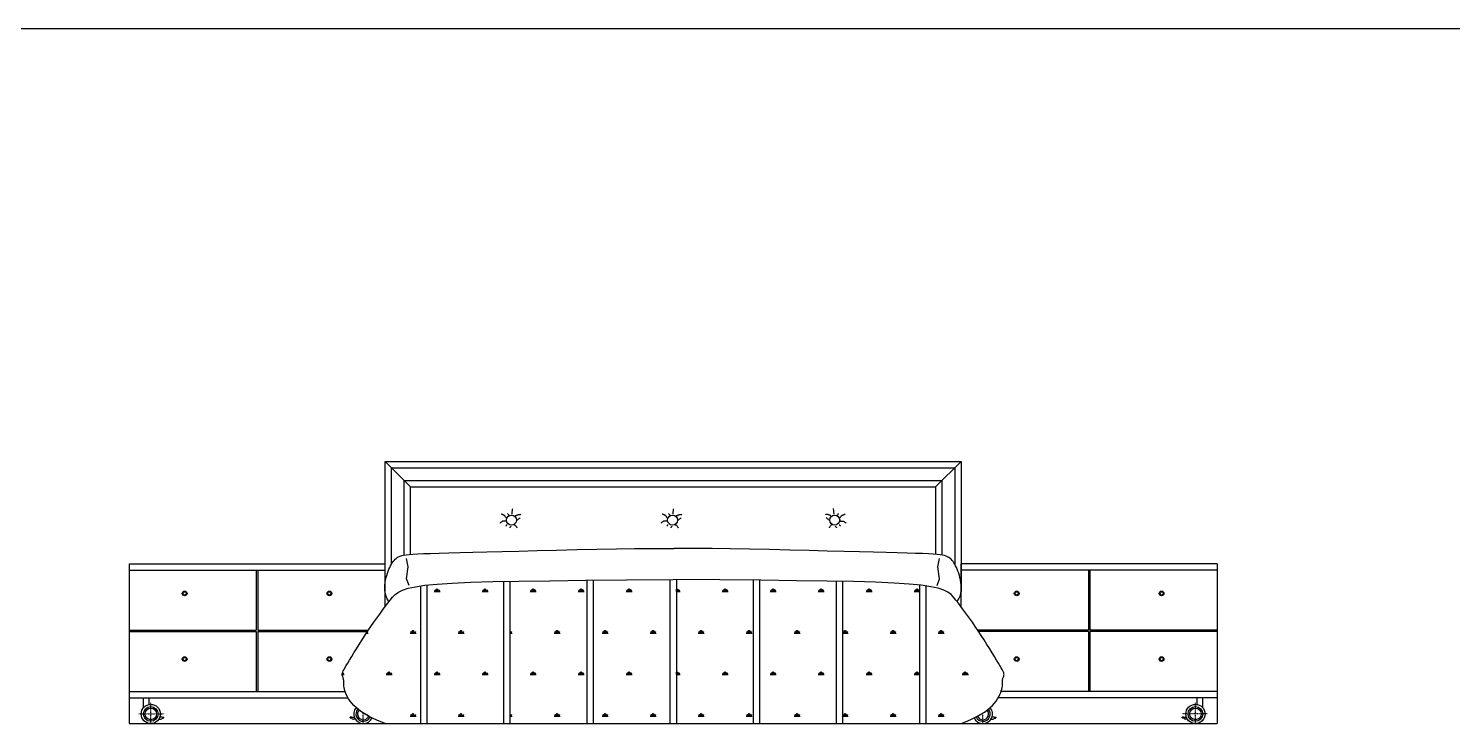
# Model space of a CAD drawing. Header units: millimetres. Extents: x 6388 to 59789, y -18725 to 8137.
# Drawn here: x 41991 to 46441, y 1436 to 3610 of the extents above; entities that cross this region are included whole.
import ezdxf

# ---------------------------------------------------------------- set-up
doc = ezdxf.new("R2010")
doc.units = ezdxf.units.MM
doc.linetypes.add('DASHED', pattern=[0.75, 0.5, -0.25])
doc.layers.add('www.cad-blocks.net', color=7, linetype='Continuous')

# ---------------------------------------------------------------- blocks, each defined once
blk = doc.blocks.new('A$C31650BAF')
for p, q in [((800, 412.4), (800, 820)), ((800, 820), (2600, 820)), ((880, 740), (800, 820)), ((2520, 740), (2600, 820)), ((2600, 820), (2600, 412.4)), ((820, 498.3), (820, 800)), ((820, 800), (2580, 800)), ((860, 526.8), (860, 760)), ((860, 760), (2540, 760)), ((2540, 760), (2540, 526.8)), ((2580, 800), (2580, 498.3)), ((880, 529.1), (880, 740)), ((880, 740), (2520, 740)), ((2520, 740), (2520, 529.1)), ((1197.9, 666), (1198.4, 670.7)), ((1198.4, 670.7), (1198.8, 672.5)), ((1701.1, 666), (1701.6, 670.7)), ((1701.6, 670.7), (1702, 672.5)), ((2201.6, 670.7), (2201.2, 672.5)), ((2202.1, 666), (2201.6, 670.7)), ((1159.8, 627.9), (1159.3, 627)), ((1160.7, 628.4), (1159.8, 627.9)), ((1161.2, 628.8), (1160.7, 628.4)), ((1162.1, 629.3), (1161.2, 628.8)), ((1163.1, 629.8), (1162.1, 629.3)), ((1164, 654.7), (1162.6, 654.7)), ((1164.5, 630.7), (1163.1, 629.8)), ((1165.4, 654.2), (1164, 654.7)), ((1167.3, 632.6), (1164.5, 630.7)), ((1166.8, 653.7), (1165.4, 654.2)), ((1167.8, 653.3), (1166.8, 653.7)), ((1168.7, 633.1), (1167.3, 632.6)), ((1169.2, 652.8), (1167.8, 653.3)), ((1170.1, 633.5), (1168.7, 633.1)), ((1170.1, 652.3), (1169.2, 652.8)), ((1171.1, 651.9), (1170.1, 652.3)), ((1177.7, 633.5), (1170.1, 633.5)), ((1172, 651.4), (1171.1, 651.9)), ((1173, 650.9), (1172, 651.4)), ((1173.4, 650), (1173, 650.9)), ((1174.4, 649.5), (1173.4, 650)), ((1174.8, 648.6), (1174.4, 649.5)), ((1175.8, 647.2), (1174.8, 648.6)), ((1176.7, 645.7), (1175.8, 647.2)), ((1177.7, 644.8), (1176.7, 645.7)), ((1178.6, 643.9), (1177.7, 644.8)), ((1183.8, 655.6), (1183.3, 656.6)), ((1184.7, 654.2), (1183.8, 655.6)), ((1185.7, 652.8), (1184.7, 654.2)), ((1187.1, 651.4), (1185.7, 652.8)), ((1188, 650.9), (1187.1, 651.4)), ((1188.5, 650.9), (1188, 650.9)), ((1196.5, 655.1), (1197, 656.6)), ((1197, 656.6), (1197.4, 661.3)), ((1197.4, 661.3), (1197.9, 666)), ((1206.8, 650.9), (1209.2, 650.9)), ((1209.2, 650.9), (1210.6, 651.4)), ((1210.6, 651.4), (1212.5, 652.3)), ((1212.5, 652.3), (1214.4, 653.3)), ((1212.8, 635.7), (1213.3, 636.7)), ((1213.3, 636.7), (1214.2, 637.6)), ((1214.2, 637.6), (1215.6, 639)), ((1214.4, 653.3), (1215.8, 653.7)), ((1215.6, 639), (1217.5, 640)), ((1215.8, 653.7), (1216.7, 654.2)), ((1216.7, 654.2), (1222.8, 654.2)), ((1217.5, 640), (1218.9, 640.9)), ((1218.9, 640.9), (1219.9, 641.9)), ((1219.9, 641.9), (1220.8, 642.3)), ((1220.8, 642.3), (1221.8, 642.8)), ((1222.8, 654.2), (1223.8, 655.1)), ((1663, 627.9), (1662.5, 627)), ((1663.9, 628.4), (1663, 627.9)), ((1664.4, 628.8), (1663.9, 628.4)), ((1665.3, 629.3), (1664.4, 628.8)), ((1666.3, 629.8), (1665.3, 629.3)), ((1667.2, 654.7), (1665.8, 654.7)), ((1667.7, 630.7), (1666.3, 629.8)), ((1668.6, 654.2), (1667.2, 654.7)), ((1670.5, 632.6), (1667.7, 630.7)), ((1670, 653.7), (1668.6, 654.2)), ((1671, 653.3), (1670, 653.7)), ((1671.9, 633.1), (1670.5, 632.6)), ((1672.4, 652.8), (1671, 653.3)), ((1673.3, 633.5), (1671.9, 633.1)), ((1673.3, 652.3), (1672.4, 652.8)), ((1674.3, 651.9), (1673.3, 652.3)), ((1680.9, 633.5), (1673.3, 633.5)), ((1675.2, 651.4), (1674.3, 651.9)), ((1676.2, 650.9), (1675.2, 651.4)), ((1676.6, 650), (1676.2, 650.9)), ((1677.6, 649.5), (1676.6, 650)), ((1678, 648.6), (1677.6, 649.5)), ((1679, 647.2), (1678, 648.6)), ((1679.9, 645.7), (1679, 647.2)), ((1680.9, 644.8), (1679.9, 645.7)), ((1681.8, 643.9), (1680.9, 644.8)), ((1687, 655.6), (1686.5, 656.6)), ((1687.9, 654.2), (1687, 655.6)), ((1688.9, 652.8), (1687.9, 654.2)), ((1690.3, 651.4), (1688.9, 652.8)), ((1691.2, 650.9), (1690.3, 651.4)), ((1691.7, 650.9), (1691.2, 650.9)), ((1699.7, 655.1), (1700.2, 656.6)), ((1700.2, 656.6), (1700.6, 661.3)), ((1700.6, 661.3), (1701.1, 666)), ((1710, 650.9), (1712.4, 650.9)), ((1712.4, 650.9), (1713.8, 651.4)), ((1713.8, 651.4), (1715.7, 652.3)), ((1715.7, 652.3), (1717.6, 653.3)), ((1716, 635.7), (1716.5, 636.7)), ((1716.5, 636.7), (1717.4, 637.6)), ((1717.4, 637.6), (1718.9, 639)), ((1717.6, 653.3), (1719, 653.7)), ((1718.9, 639), (1720.7, 640)), ((1719, 653.7), (1719.9, 654.2)), ((1719.9, 654.2), (1726, 654.2)), ((1720.7, 640), (1722.1, 640.9)), ((1722.1, 640.9), (1723.1, 641.9)), ((1723.1, 641.9), (1724, 642.3)), ((1724, 642.3), (1725, 642.8)), ((1726, 654.2), (1727, 655.1)), ((2177.2, 654.2), (2176.2, 655.1)), ((2183.3, 654.2), (2177.2, 654.2)), ((2179.2, 642.3), (2178.2, 642.8)), ((2180.1, 641.9), (2179.2, 642.3)), ((2181.1, 640.9), (2180.1, 641.9)), ((2182.5, 640), (2181.1, 640.9)), ((2184.4, 639), (2182.5, 640)), ((2184.2, 653.7), (2183.3, 654.2)), ((2185.6, 653.3), (2184.2, 653.7)), ((2185.8, 637.6), (2184.4, 639)), ((2187.5, 652.3), (2185.6, 653.3)), ((2186.7, 636.7), (2185.8, 637.6)), ((2187.2, 635.7), (2186.7, 636.7)), ((2189.4, 651.4), (2187.5, 652.3)), ((2190.8, 650.9), (2189.4, 651.4)), ((2193.2, 650.9), (2190.8, 650.9)), ((2202.6, 661.3), (2202.1, 666)), ((2203, 656.6), (2202.6, 661.3)), ((2203.5, 655.1), (2203, 656.6)), ((2211.5, 650.9), (2212, 650.9)), ((2212, 650.9), (2212.9, 651.4)), ((2212.9, 651.4), (2214.3, 652.8)), ((2214.3, 652.8), (2215.3, 654.2)), ((2215.3, 654.2), (2216.2, 655.6)), ((2216.2, 655.6), (2216.7, 656.6)), ((2221.4, 643.9), (2222.3, 644.8)), ((2222.3, 644.8), (2223.3, 645.7)), ((2222.3, 633.5), (2229.9, 633.5)), ((2223.3, 645.7), (2224.2, 647.2)), ((2224.2, 647.2), (2225.2, 648.6)), ((2225.2, 648.6), (2225.6, 649.5)), ((2225.6, 649.5), (2226.6, 650)), ((2226.6, 650), (2227, 650.9)), ((2227, 650.9), (2228, 651.4)), ((2228, 651.4), (2228.9, 651.9)), ((2228.9, 651.9), (2229.9, 652.3)), ((2229.9, 652.3), (2230.8, 652.8)), ((2229.9, 633.5), (2231.3, 633.1)), ((2230.8, 652.8), (2232.2, 653.3)), ((2231.3, 633.1), (2232.7, 632.6)), ((2232.2, 653.3), (2233.2, 653.7)), ((2232.7, 632.6), (2235.5, 630.7)), ((2233.2, 653.7), (2234.6, 654.2)), ((2234.6, 654.2), (2236, 654.7)), ((2235.5, 630.7), (2236.9, 629.8)), ((2236, 654.7), (2237.4, 654.7)), ((2236.9, 629.8), (2237.9, 629.3)), ((2237.9, 629.3), (2238.8, 628.8)), ((2238.8, 628.8), (2239.3, 628.4)), ((2239.3, 628.4), (2240.2, 627.9)), ((2240.2, 627.9), (2240.7, 627)), ((1178.1, 618.5), (1177.7, 617.6)), ((1178.6, 619.4), (1178.1, 618.5)), ((1179.5, 620.4), (1178.6, 619.4)), ((1180.5, 621.3), (1179.5, 620.4)), ((1181.4, 621.8), (1180.5, 621.3)), ((1189.9, 613.3), (1189.4, 612.4)), ((1190.8, 614.3), (1189.9, 613.3)), ((1191.8, 615.7), (1190.8, 614.3)), ((1192.7, 616.6), (1191.8, 615.7)), ((1193.7, 617.6), (1192.7, 616.6)), ((1203.7, 621.2), (1205.6, 621.2)), ((1205.6, 621.2), (1207, 620.2)), ((1207, 620.2), (1208, 618.8)), ((1208, 618.8), (1209.4, 616.9)), ((1209.4, 616.9), (1210.3, 615.5)), ((1210.3, 615.5), (1211.3, 614.6)), ((1211.3, 614.6), (1211.7, 613.7)), ((1211.7, 613.7), (1212.2, 613.2)), ((1212.2, 613.2), (1212.2, 612.7)), ((1212.2, 612.7), (1212.7, 611.8)), ((1681.3, 618.5), (1680.9, 617.6)), ((1681.8, 619.4), (1681.3, 618.5)), ((1682.7, 620.4), (1681.8, 619.4)), ((1683.7, 621.3), (1682.7, 620.4)), ((1684.6, 621.8), (1683.7, 621.3)), ((1693.1, 613.3), (1692.6, 612.4)), ((1694, 614.3), (1693.1, 613.3)), ((1695, 615.7), (1694, 614.3)), ((1695.9, 616.6), (1695, 615.7)), ((1696.9, 617.6), (1695.9, 616.6)), ((1706.9, 621.2), (1708.8, 621.2)), ((1708.8, 621.2), (1710.2, 620.2)), ((1710.2, 620.2), (1711.2, 618.8)), ((1711.2, 618.8), (1712.6, 616.9)), ((1712.6, 616.9), (1713.5, 615.5)), ((1713.5, 615.5), (1714.5, 614.6)), ((1714.5, 614.6), (1714.9, 613.7)), ((1714.9, 613.7), (1715.4, 613.2)), ((1715.4, 613.2), (1715.4, 612.7)), ((1715.4, 612.7), (1715.9, 611.8)), ((2187.8, 612.7), (2187.3, 611.8)), ((2188.3, 613.7), (2187.8, 613.2)), ((2187.8, 613.2), (2187.8, 612.7)), ((2188.7, 614.6), (2188.3, 613.7)), ((2189.7, 615.5), (2188.7, 614.6)), ((2190.6, 616.9), (2189.7, 615.5)), ((2192, 618.8), (2190.6, 616.9)), ((2193, 620.2), (2192, 618.8)), ((2194.4, 621.2), (2193, 620.2)), ((2196.3, 621.2), (2194.4, 621.2)), ((2206.3, 617.6), (2207.3, 616.6)), ((2207.3, 616.6), (2208.2, 615.7)), ((2208.2, 615.7), (2209.2, 614.3)), ((2209.2, 614.3), (2210.1, 613.3)), ((2210.1, 613.3), (2210.6, 612.4)), ((2218.6, 621.8), (2219.5, 621.3)), ((2219.5, 621.3), (2220.5, 620.4)), ((2220.5, 620.4), (2221.4, 619.4)), ((2221.4, 619.4), (2221.9, 618.5)), ((2221.9, 618.5), (2222.3, 617.6)), ((999.5, 533.9), (1034.5, 534.9)), ((1034.5, 534.9), (1073.9, 535.9)), ((1073.9, 535.9), (1117.6, 537)), ((1117.6, 537), (1165.6, 538.2)), ((1165.6, 538.2), (1218.1, 539.5)), ((1218.1, 539.5), (1274.9, 540.9)), ((1274.9, 540.9), (1335.7, 542.5)), ((1335.7, 542.5), (1398.7, 544)), ((1398.7, 544), (1461.8, 545.4)), ((1461.8, 545.4), (1522.9, 546.6)), ((1522.9, 546.6), (1579.7, 547.5)), ((1579.7, 547.5), (1630.1, 548)), ((1630.1, 548), (1672, 547.8)), ((1672, 547.8), (1703.2, 547.1)), ((1732.3, 547.8), (1703.2, 547.1)), ((1772.6, 548), (1732.3, 547.8)), ((1821.9, 547.5), (1772.6, 548)), ((1877.9, 546.6), (1821.9, 547.5)), ((1938.5, 545.4), (1877.9, 546.6)), ((2001.4, 544), (1938.5, 545.4)), ((2064.3, 542.5), (2001.4, 544)), ((2125.1, 540.9), (2064.3, 542.5)), ((2181.9, 539.5), (2125.1, 540.9)), ((2234.4, 538.2), (2181.9, 539.5)), ((2282.4, 537), (2234.4, 538.2)), ((2326.1, 535.9), (2282.4, 537)), ((2365.5, 534.9), (2326.1, 535.9)), ((2400.5, 533.9), (2365.5, 534.9)), ((0, 500), (800, 500)), ((0, 500), (800, 500)), ((0, 500), (0, 80)), ((0, 500), (0, 0)), ((800, 365.1), (800, 500)), ((814.9, 488.4), (817.5, 493.6)), ((817.5, 493.6), (820.1, 498.4)), ((820.1, 498.4), (822.7, 502.8)), ((822.7, 502.8), (825.4, 506.8)), ((825.4, 506.8), (828.3, 510.4)), ((828.3, 510.4), (831.3, 513.7)), ((831.3, 513.7), (834.6, 516.6)), ((834.6, 516.6), (838.3, 519.2)), ((838.3, 519.2), (842.3, 521.5)), ((842.3, 521.5), (846.8, 523.4)), ((846.8, 523.4), (852, 525.1)), ((852, 525.1), (858.1, 526.5)), ((858.1, 526.5), (865.7, 527.7)), ((865.7, 527.7), (875.3, 528.8)), ((872.7, 489.7), (867.5, 516)), ((867.5, 452.8), (872.7, 489.7)), ((875.3, 528.8), (887.2, 529.7)), ((887.2, 529.7), (902.1, 530.6)), ((902.1, 530.6), (920.4, 531.4)), ((920.4, 531.4), (942.5, 532.2)), ((942.5, 532.2), (968.8, 533)), ((968.8, 533), (999.5, 533.9)), ((2431.2, 533), (2400.5, 533.9)), ((2457.5, 532.2), (2431.2, 533)), ((2479.6, 531.4), (2457.5, 532.2)), ((2497.9, 530.6), (2479.6, 531.4)), ((2512.8, 529.7), (2497.9, 530.6)), ((2524.7, 528.8), (2512.8, 529.7)), ((2534.3, 527.7), (2524.7, 528.8)), ((2527.3, 489.7), (2532.5, 516)), ((2532.5, 452.8), (2527.3, 489.7)), ((2541.9, 526.5), (2534.3, 527.7)), ((2548, 525.1), (2541.9, 526.5)), ((2553.2, 523.4), (2548, 525.1)), ((2557.7, 521.5), (2553.2, 523.4)), ((2561.7, 519.2), (2557.7, 521.5)), ((2565.4, 516.6), (2561.7, 519.2)), ((2568.7, 513.7), (2565.4, 516.6)), ((2571.7, 510.4), (2568.7, 513.7)), ((2574.6, 506.8), (2571.7, 510.4)), ((2577.3, 502.8), (2574.6, 506.8)), ((2579.9, 498.4), (2577.3, 502.8)), ((2582.5, 493.6), (2579.9, 498.4)), ((2585.1, 488.4), (2582.5, 493.6)), ((2600, 365.1), (2600, 500)), ((3400, 500), (2600, 500)), ((3400, 500), (2600, 500)), ((3400, 500), (2600, 500)), ((3400, 500), (3400, 80)), ((3400, 500), (3400, 0)), ((0, 480), (800, 480)), ((397.5, 480), (397.5, 292.5)), ((402.5, 480), (402.5, 292.5)), ((800.5, 440.7), (801.9, 448.7)), ((801.9, 448.7), (803.6, 456.3)), ((803.6, 456.3), (805.5, 463.5)), ((805.5, 463.5), (807.6, 470.3)), ((807.6, 470.3), (809.9, 476.7)), ((809.9, 476.7), (812.3, 482.8)), ((812.3, 482.8), (814.9, 488.4)), ((875.4, 431.8), (867.5, 452.8)), ((1136.3, 443.8), (1218.3, 445.5)), ((1190.3, 445), (1190.3, 0)), ((1218.3, 445.5), (1314.5, 446.9)), ((1314.5, 446.9), (1426, 448.1)), ((1426, 448.1), (1554, 449.2)), ((1430.3, 448.2), (1430.3, 0)), ((1450.3, 448.3), (1450.3, 0)), ((1554, 449.2), (1699.7, 450.2)), ((1690.3, 450.1), (1690.3, 0)), ((1846, 449.2), (1700.3, 450.2)), ((1710.3, 450.1), (1710.3, 0)), ((1974, 448.1), (1846, 449.2)), ((1949.7, 448.3), (1949.7, 0)), ((1969.7, 448.2), (1969.7, 0)), ((2085.5, 446.9), (1974, 448.1)), ((2181.7, 445.5), (2085.5, 446.9)), ((2263.7, 443.8), (2181.7, 445.5)), ((2209.7, 445), (2209.7, 0)), ((2524.6, 431.8), (2532.5, 452.8)), ((2587.7, 482.8), (2585.1, 488.4)), ((2590.1, 476.7), (2587.7, 482.8)), ((2592.4, 470.3), (2590.1, 476.7)), ((2594.5, 463.5), (2592.4, 470.3)), ((2596.4, 456.3), (2594.5, 463.5)), ((2598.1, 448.7), (2596.4, 456.3)), ((2599.5, 440.7), (2598.1, 448.7)), ((3400, 480), (2600, 480)), ((2997.5, 480), (2997.5, 292.5)), ((3002.5, 480), (3002.5, 292.5)), ((799.1, 423.9), (799.5, 432.4)), ((799.5, 415.3), (799.1, 423.9)), ((799.5, 432.4), (800.5, 440.7)), ((800.9, 406.7), (799.5, 415.3)), ((803.3, 398.2), (800.9, 406.7)), ((823.6, 395.2), (831.6, 403.4)), ((831.6, 403.4), (841.5, 410.7)), ((841.5, 410.7), (854.5, 417.2)), ((854.5, 417.2), (871.9, 423)), ((871.9, 423), (894.9, 428)), ((894.9, 428), (924.7, 432.4)), ((910.3, 430.3), (910.3, 0)), ((924.7, 432.4), (962.5, 436.1)), ((930.3, 433), (930.3, 0)), ((953.7, 413), (972.5, 413)), ((958.4, 413), (955.4, 418.2)), ((960.8, 413), (960.8, 420.5)), ((962.5, 436.1), (1009.5, 439.2)), ((963.1, 413), (963.1, 422.4)), ((965.4, 413), (965.4, 420.5)), ((967.8, 413), (970.8, 418.2)), ((1009.5, 439.2), (1067.1, 441.8)), ((1067.1, 441.8), (1136.3, 443.8)), ((1103.7, 413), (1122.5, 413)), ((1108.4, 413), (1105.4, 418.2)), ((1110.8, 413), (1110.8, 420.5)), ((1113.1, 413), (1113.1, 422.4)), ((1115.4, 413), (1115.4, 420.5)), ((1117.8, 413), (1120.8, 418.2)), ((1170.3, 444.5), (1170.3, 0)), ((1253.7, 413), (1272.5, 413)), ((1258.4, 413), (1255.4, 418.2)), ((1260.8, 413), (1260.8, 420.5)), ((1263.1, 413), (1263.1, 422.4)), ((1265.4, 413), (1265.4, 420.5)), ((1267.8, 413), (1270.8, 418.2)), ((1403.7, 413), (1422.5, 413)), ((1408.4, 413), (1405.4, 418.2)), ((1410.8, 413), (1410.8, 420.5)), ((1413.1, 413), (1413.1, 422.4)), ((1415.4, 413), (1415.4, 420.5)), ((1417.8, 413), (1420.8, 418.2)), ((1553.7, 413), (1572.5, 413)), ((1558.4, 413), (1555.4, 418.2)), ((1560.8, 413), (1560.8, 420.5)), ((1563.1, 413), (1563.1, 422.4)), ((1565.4, 413), (1565.4, 420.5)), ((1567.8, 413), (1570.8, 418.2)), ((1710.3, 413), (1722.5, 413)), ((1710.8, 413), (1710.8, 420.5)), ((1713.1, 413), (1713.1, 422.4)), ((1715.4, 413), (1715.4, 420.5)), ((1717.8, 413), (1720.8, 418.2)), ((1853.7, 413), (1872.5, 413)), ((1858.4, 413), (1855.4, 418.2)), ((1860.8, 413), (1860.8, 420.5)), ((1863.1, 413), (1863.1, 422.4)), ((1865.4, 413), (1865.4, 420.5)), ((1867.8, 413), (1870.8, 418.2)), ((2003.7, 413), (2022.5, 413)), ((2008.4, 413), (2005.4, 418.2)), ((2010.8, 413), (2010.8, 420.5)), ((2013.1, 413), (2013.1, 422.4)), ((2015.4, 413), (2015.4, 420.5)), ((2017.8, 413), (2020.8, 418.2)), ((2153.7, 413), (2172.5, 413)), ((2158.4, 413), (2155.4, 418.2)), ((2160.8, 413), (2160.8, 420.5)), ((2163.1, 413), (2163.1, 422.4)), ((2165.4, 413), (2165.4, 420.5)), ((2167.8, 413), (2170.8, 418.2)), ((2229.7, 444.5), (2229.7, 0)), ((2332.9, 441.8), (2263.7, 443.8)), ((2303.7, 413), (2322.5, 413)), ((2308.4, 413), (2305.4, 418.2)), ((2310.8, 413), (2310.8, 420.5)), ((2313.1, 413), (2313.1, 422.4)), ((2315.4, 413), (2315.4, 420.5)), ((2317.8, 413), (2320.8, 418.2)), ((2390.5, 439.2), (2332.9, 441.8)), ((2437.5, 436.1), (2390.5, 439.2)), ((2475.3, 432.4), (2437.5, 436.1)), ((2453.7, 413), (2469.7, 413)), ((2458.4, 413), (2455.4, 418.2)), ((2460.8, 413), (2460.8, 420.5)), ((2463.1, 413), (2463.1, 422.4)), ((2465.4, 413), (2465.4, 420.5)), ((2467.8, 413), (2469.7, 416.4)), ((2469.7, 433), (2469.7, 0)), ((2505.1, 428), (2475.3, 432.4)), ((2489.7, 430.3), (2489.7, 0)), ((2528.1, 423), (2505.1, 428)), ((2545.5, 417.2), (2528.1, 423)), ((2558.5, 410.7), (2545.5, 417.2)), ((2568.4, 403.4), (2558.5, 410.7)), ((2576.4, 395.2), (2568.4, 403.4)), ((2596.7, 398.2), (2599.1, 406.7)), ((2599.1, 406.7), (2600.5, 415.3)), ((2600.5, 432.4), (2599.5, 440.7)), ((2600.9, 423.9), (2600.5, 432.4)), ((2600.5, 415.3), (2600.9, 423.9)), ((792.1, 354.4), (800.6, 365.8)), ((800.6, 365.8), (808.6, 376.4)), ((807, 389.9), (803.3, 398.2)), ((812.2, 381.8), (807, 389.9)), ((808.6, 376.4), (816.3, 386.3)), ((816.3, 386.3), (823.6, 395.2)), ((2583.7, 386.3), (2576.4, 395.2)), ((2591.4, 376.4), (2583.7, 386.3)), ((2587.8, 381.8), (2593, 389.9)), ((2599.4, 365.8), (2591.4, 376.4)), ((2593, 389.9), (2596.7, 398.2)), ((2607.9, 354.4), (2599.4, 365.8)), ((755.7, 303.3), (765, 316.8)), ((765, 316.8), (774.2, 329.9)), ((774.2, 329.9), (783.3, 342.4)), ((783.3, 342.4), (792.1, 354.4)), ((2616.7, 342.4), (2607.9, 354.4)), ((2625.8, 329.9), (2616.7, 342.4)), ((2635, 316.8), (2625.8, 329.9)), ((2644.3, 303.3), (2635, 316.8)), ((0, 292.5), (397.5, 292.5)), ((0, 287.5), (397.5, 287.5)), ((397.5, 287.5), (397.5, 100)), ((402.5, 292.5), (748.4, 292.5)), ((402.5, 287.5), (745, 287.5)), ((402.5, 287.5), (402.5, 100)), ((728, 261.4), (737.1, 275.5)), ((737.1, 275.5), (746.4, 289.5)), ((742.1, 283.1), (747.5, 283.1)), ((742.8, 283.1), (745.8, 288.3)), ((746.4, 289.5), (755.7, 303.3)), ((878.7, 283.1), (897.5, 283.1)), ((883.4, 283.1), (880.4, 288.3)), ((885.8, 283.1), (885.8, 290.6)), ((888.1, 283.1), (888.1, 292.5)), ((890.4, 283.1), (890.4, 290.6)), ((892.8, 283.1), (895.8, 288.3)), ((1028.7, 283.1), (1047.5, 283.1)), ((1033.4, 283.1), (1030.4, 288.3)), ((1035.8, 283.1), (1035.8, 290.6)), ((1038.1, 283.1), (1038.1, 292.5)), ((1040.4, 283.1), (1040.4, 290.6)), ((1042.8, 283.1), (1045.8, 288.3)), ((1190.3, 283.1), (1197.5, 283.1)), ((1190.4, 283.1), (1190.4, 290.6)), ((1192.8, 283.1), (1195.8, 288.3)), ((1328.7, 283.1), (1347.5, 283.1)), ((1333.4, 283.1), (1330.4, 288.3)), ((1335.8, 283.1), (1335.8, 290.6)), ((1338.1, 283.1), (1338.1, 292.5)), ((1340.4, 283.1), (1340.4, 290.6)), ((1342.8, 283.1), (1345.8, 288.3)), ((1478.7, 283.1), (1497.5, 283.1)), ((1483.4, 283.1), (1480.4, 288.3)), ((1485.8, 283.1), (1485.8, 290.6)), ((1488.1, 283.1), (1488.1, 292.5)), ((1490.4, 283.1), (1490.4, 290.6)), ((1492.8, 283.1), (1495.8, 288.3)), ((1628.7, 283.1), (1647.5, 283.1)), ((1633.4, 283.1), (1630.4, 288.3)), ((1635.8, 283.1), (1635.8, 290.6)), ((1638.1, 283.1), (1638.1, 292.5)), ((1640.4, 283.1), (1640.4, 290.6)), ((1642.8, 283.1), (1645.8, 288.3)), ((1778.7, 283.1), (1797.5, 283.1)), ((1783.4, 283.1), (1780.4, 288.3)), ((1785.8, 283.1), (1785.8, 290.6)), ((1788.1, 283.1), (1788.1, 292.5)), ((1790.4, 283.1), (1790.4, 290.6)), ((1792.8, 283.1), (1795.8, 288.3)), ((1928.7, 283.1), (1947.5, 283.1)), ((1933.4, 283.1), (1930.4, 288.3)), ((1935.8, 283.1), (1935.8, 290.6)), ((1938.1, 283.1), (1938.1, 292.5)), ((1940.4, 283.1), (1940.4, 290.6)), ((1942.8, 283.1), (1945.8, 288.3)), ((2078.7, 283.1), (2097.5, 283.1)), ((2083.4, 283.1), (2080.4, 288.3)), ((2085.8, 283.1), (2085.8, 290.6)), ((2088.1, 283.1), (2088.1, 292.5)), ((2090.4, 283.1), (2090.4, 290.6)), ((2092.8, 283.1), (2095.8, 288.3)), ((2229.7, 283.1), (2247.5, 283.1)), ((2233.4, 283.1), (2230.4, 288.3)), ((2235.8, 283.1), (2235.8, 290.6)), ((2238.1, 283.1), (2238.1, 292.5)), ((2240.4, 283.1), (2240.4, 290.6)), ((2242.8, 283.1), (2245.8, 288.3)), ((2378.7, 283.1), (2397.5, 283.1)), ((2383.4, 283.1), (2380.4, 288.3)), ((2385.8, 283.1), (2385.8, 290.6)), ((2388.1, 283.1), (2388.1, 292.5)), ((2390.4, 283.1), (2390.4, 290.6)), ((2392.8, 283.1), (2395.8, 288.3)), ((2528.7, 283.1), (2547.5, 283.1)), ((2533.4, 283.1), (2530.4, 288.3)), ((2535.8, 283.1), (2535.8, 290.6)), ((2538.1, 283.1), (2538.1, 292.5)), ((2540.4, 283.1), (2540.4, 290.6)), ((2542.8, 283.1), (2545.8, 288.3)), ((2653.6, 289.5), (2644.3, 303.3)), ((2997.5, 292.5), (2651.6, 292.5)), ((2662.9, 275.5), (2653.6, 289.5)), ((2997.5, 287.5), (2655, 287.5)), ((2672, 261.4), (2662.9, 275.5)), ((2997.5, 287.5), (2997.5, 100)), ((3400, 292.5), (3002.5, 292.5)), ((3400, 287.5), (3002.5, 287.5)), ((3002.5, 287.5), (3002.5, 100)), ((702.9, 221.3), (710.8, 234.1)), ((710.8, 234.1), (719.2, 247.6)), ((719.2, 247.6), (728, 261.4)), ((2680.8, 247.6), (2672, 261.4)), ((2689.2, 234.1), (2680.8, 247.6)), ((2697.1, 221.3), (2689.2, 234.1)), ((674.8, 174.6), (678.7, 181.2)), ((678.7, 181.2), (683.4, 189.1)), ((683.4, 189.1), (689.1, 198.6)), ((689.1, 198.6), (695.7, 209.4)), ((695.7, 209.4), (702.9, 221.3)), ((2704.3, 209.4), (2697.1, 221.3)), ((2710.9, 198.6), (2704.3, 209.4)), ((2716.6, 189.1), (2710.9, 198.6)), ((2721.3, 181.2), (2716.6, 189.1)), ((2725.2, 174.6), (2721.3, 181.2)), ((665.9, 153.8), (666.1, 155.9)), ((666.1, 151.8), (665.9, 153.8)), ((665.9, 153.2), (672.5, 153.2)), ((666.1, 155.9), (666.7, 158.3)), ((666.5, 149.9), (666.1, 151.8)), ((667.1, 148), (666.5, 149.9)), ((666.7, 158.3), (667.8, 161.2)), ((667.8, 146.1), (667.1, 148)), ((667.8, 161.2), (669.4, 164.8)), ((667.8, 153.2), (670.8, 158.4)), ((668.6, 144.1), (667.8, 146.1)), ((669.3, 142), (668.6, 144.1)), ((670, 139.8), (669.3, 142)), ((669.4, 164.8), (671.8, 169.2)), ((670.4, 137.4), (670, 139.8)), ((670.7, 134.8), (670.4, 137.4)), ((670.7, 132), (670.7, 134.8)), ((671.8, 169.2), (674.8, 174.6)), ((803.7, 153.2), (822.5, 153.2)), ((808.4, 153.2), (805.4, 158.4)), ((810.8, 153.2), (810.8, 160.7)), ((813.1, 153.2), (813.1, 162.6)), ((815.4, 153.2), (815.4, 160.7)), ((817.8, 153.2), (820.8, 158.4)), ((953.7, 153.2), (972.5, 153.2)), ((958.4, 153.2), (955.4, 158.4)), ((960.8, 153.2), (960.8, 160.7)), ((963.1, 153.2), (963.1, 162.6)), ((965.4, 153.2), (965.4, 160.7)), ((967.8, 153.2), (970.8, 158.4)), ((1103.7, 153.2), (1122.5, 153.2)), ((1108.4, 153.2), (1105.4, 158.4)), ((1110.8, 153.2), (1110.8, 160.7)), ((1113.1, 153.2), (1113.1, 162.6)), ((1115.4, 153.2), (1115.4, 160.7)), ((1117.8, 153.2), (1120.8, 158.4)), ((1253.7, 153.2), (1272.5, 153.2)), ((1258.4, 153.2), (1255.4, 158.4)), ((1260.8, 153.2), (1260.8, 160.7)), ((1263.1, 153.2), (1263.1, 162.6)), ((1265.4, 153.2), (1265.4, 160.7)), ((1267.8, 153.2), (1270.8, 158.4)), ((1403.7, 153.2), (1422.5, 153.2)), ((1408.4, 153.2), (1405.4, 158.4)), ((1410.8, 153.2), (1410.8, 160.7)), ((1413.1, 153.2), (1413.1, 162.6)), ((1415.4, 153.2), (1415.4, 160.7)), ((1417.8, 153.2), (1420.8, 158.4)), ((1553.7, 153.2), (1572.5, 153.2)), ((1558.4, 153.2), (1555.4, 158.4)), ((1560.8, 153.2), (1560.8, 160.7)), ((1563.1, 153.2), (1563.1, 162.6)), ((1565.4, 153.2), (1565.4, 160.7)), ((1567.8, 153.2), (1570.8, 158.4)), ((1710.3, 153.2), (1722.5, 153.2)), ((1710.8, 153.2), (1710.8, 160.7)), ((1713.1, 153.2), (1713.1, 162.6)), ((1715.4, 153.2), (1715.4, 160.7)), ((1717.8, 153.2), (1720.8, 158.4)), ((1853.7, 153.2), (1872.5, 153.2)), ((1858.4, 153.2), (1855.4, 158.4)), ((1860.8, 153.2), (1860.8, 160.7)), ((1863.1, 153.2), (1863.1, 162.6)), ((1865.4, 153.2), (1865.4, 160.7)), ((1867.8, 153.2), (1870.8, 158.4)), ((2003.7, 153.2), (2022.5, 153.2)), ((2008.4, 153.2), (2005.4, 158.4)), ((2010.8, 153.2), (2010.8, 160.7)), ((2013.1, 153.2), (2013.1, 162.6)), ((2015.4, 153.2), (2015.4, 160.7)), ((2017.8, 153.2), (2020.8, 158.4)), ((2153.7, 153.2), (2172.5, 153.2)), ((2158.4, 153.2), (2155.4, 158.4)), ((2160.8, 153.2), (2160.8, 160.7)), ((2163.1, 153.2), (2163.1, 162.6)), ((2165.4, 153.2), (2165.4, 160.7)), ((2167.8, 153.2), (2170.8, 158.4)), ((2303.7, 153.2), (2322.5, 153.2)), ((2308.4, 153.2), (2305.4, 158.4)), ((2310.8, 153.2), (2310.8, 160.7)), ((2313.1, 153.2), (2313.1, 162.6)), ((2315.4, 153.2), (2315.4, 160.7)), ((2317.8, 153.2), (2320.8, 158.4)), ((2453.7, 153.2), (2469.7, 153.2)), ((2458.4, 153.2), (2455.4, 158.4)), ((2460.8, 153.2), (2460.8, 160.7)), ((2463.1, 153.2), (2463.1, 162.6)), ((2465.4, 153.2), (2465.4, 160.7)), ((2467.8, 153.2), (2469.7, 156.6)), ((2603.7, 153.2), (2622.5, 153.2)), ((2608.4, 153.2), (2605.4, 158.4)), ((2610.8, 153.2), (2610.8, 160.7)), ((2613.1, 153.2), (2613.1, 162.6)), ((2615.4, 153.2), (2615.4, 160.7)), ((2617.8, 153.2), (2620.8, 158.4)), ((2728.2, 169.2), (2725.2, 174.6)), ((2730.6, 164.8), (2728.2, 169.2)), ((2729.3, 134.8), (2729.6, 137.4)), ((2729.3, 132), (2729.3, 134.8)), ((2729.6, 137.4), (2730, 139.8)), ((2730, 139.8), (2730.7, 142)), ((2732.2, 161.2), (2730.6, 164.8)), ((2730.7, 142), (2731.4, 144.1)), ((2731.4, 144.1), (2732.2, 146.1)), ((2733.3, 158.3), (2732.2, 161.2)), ((2732.2, 146.1), (2732.9, 148)), ((2732.9, 148), (2733.5, 149.9)), ((2733.9, 155.9), (2733.3, 158.3)), ((2733.5, 149.9), (2733.9, 151.8)), ((2734.1, 153.8), (2733.9, 155.9)), ((2733.9, 151.8), (2734.1, 153.8)), ((0, 100), (675.2, 100)), ((670.7, 128.8), (670.7, 132)), ((670.7, 125.4), (670.7, 128.8)), ((670.9, 121.6), (670.7, 125.4)), ((671.2, 117.4), (670.9, 121.6)), ((671.8, 112.8), (671.2, 117.4)), ((672.9, 107.8), (671.8, 112.8)), ((674.4, 102.4), (672.9, 107.8)), ((676.4, 96.6), (674.4, 102.4)), ((679, 90.4), (676.4, 96.6)), ((682.2, 84), (679, 90.4)), ((2717.8, 84), (2721, 90.4)), ((2721, 90.4), (2723.6, 96.6)), ((2723.6, 96.6), (2725.6, 102.4)), ((3400, 100), (2724.8, 100)), ((2725.6, 102.4), (2727.1, 107.8)), ((2727.1, 107.8), (2728.2, 112.8)), ((2728.2, 112.8), (2728.8, 117.4)), ((2728.8, 117.4), (2729.1, 121.6)), ((2729.1, 121.6), (2729.3, 125.4)), ((2729.3, 128.8), (2729.3, 132)), ((2729.3, 125.4), (2729.3, 128.8)), ((0, 80), (684.6, 80)), ((45, 49.3), (45, 80)), ((63, 59.6), (63, 80)), ((686.2, 77.3), (682.2, 84)), ((690.8, 70.5), (686.2, 77.3)), ((696.2, 63.6), (690.8, 70.5)), ((702.5, 56.7), (696.2, 63.6)), ((709.7, 49.8), (702.5, 56.7)), ((717.9, 42.9), (709.7, 49.8)), ((2682.1, 42.9), (2690.3, 49.8)), ((2690.3, 49.8), (2697.5, 56.7)), ((2697.5, 56.7), (2703.8, 63.6)), ((2703.8, 63.6), (2709.2, 70.5)), ((2709.2, 70.5), (2713.8, 77.3)), ((2713.8, 77.3), (2717.8, 84)), ((3400, 80), (2715.4, 80)), ((3337, 59.6), (3337, 80)), ((3355, 49.3), (3355, 80)), ((0, 0), (3400, 0)), ((92.8, 13.2), (99.7, 13.2)), ((103.7, 19.6), (96.1, 19.6)), ((103.7, 19.6), (109.2, 19.6)), ((103.7, 17.2), (107.2, 17.2)), ((109.2, 19.2), (109.2, 19.6)), ((696.3, 19.6), (690.8, 19.6)), ((690.8, 19.2), (690.8, 19.6)), ((696.3, 17.2), (692.8, 17.2)), ((696.3, 19.6), (703.9, 19.6)), ((707.2, 13.2), (700.3, 13.2)), ((727.4, 36), (717.9, 42.9)), ((738.3, 29), (727.4, 36)), ((735.8, 30.6), (735.8, 30.8)), ((738.1, 29.1), (738.1, 32.7)), ((750.8, 21.9), (738.3, 29)), ((740.4, 27.8), (740.4, 30.8)), ((744.2, 25.7), (745.8, 28.5)), ((765.2, 14.8), (750.8, 21.9)), ((781.5, 7.5), (765.2, 14.8)), ((800, 0), (781.5, 7.5)), ((878.7, 23.3), (897.5, 23.3)), ((883.4, 23.3), (880.4, 28.5)), ((885.8, 23.3), (885.8, 30.8)), ((888.1, 23.3), (888.1, 32.7)), ((890.4, 23.3), (890.4, 30.8)), ((892.8, 23.3), (895.8, 28.5)), ((1028.7, 23.3), (1047.5, 23.3)), ((1033.4, 23.3), (1030.4, 28.5)), ((1035.8, 23.3), (1035.8, 30.8)), ((1038.1, 23.3), (1038.1, 32.7)), ((1040.4, 23.3), (1040.4, 30.8)), ((1042.8, 23.3), (1045.8, 28.5)), ((1190.3, 23.3), (1197.5, 23.3)), ((1190.4, 23.3), (1190.4, 30.8)), ((1192.8, 23.3), (1195.8, 28.5)), ((1328.7, 23.3), (1347.5, 23.3)), ((1333.4, 23.3), (1330.4, 28.5)), ((1335.8, 23.3), (1335.8, 30.8)), ((1338.1, 23.3), (1338.1, 32.7)), ((1340.4, 23.3), (1340.4, 30.8)), ((1342.8, 23.3), (1345.8, 28.5)), ((1478.7, 23.3), (1497.5, 23.3)), ((1483.4, 23.3), (1480.4, 28.5)), ((1485.8, 23.3), (1485.8, 30.8)), ((1488.1, 23.3), (1488.1, 32.7)), ((1490.4, 23.3), (1490.4, 30.8)), ((1492.8, 23.3), (1495.8, 28.5)), ((1628.7, 23.3), (1647.5, 23.3)), ((1633.4, 23.3), (1630.4, 28.5)), ((1635.8, 23.3), (1635.8, 30.8)), ((1638.1, 23.3), (1638.1, 32.7)), ((1640.4, 23.3), (1640.4, 30.8)), ((1642.8, 23.3), (1645.8, 28.5)), ((1778.7, 23.3), (1797.5, 23.3)), ((1783.4, 23.3), (1780.4, 28.5)), ((1785.8, 23.3), (1785.8, 30.8)), ((1788.1, 23.3), (1788.1, 32.7)), ((1790.4, 23.3), (1790.4, 30.8)), ((1792.8, 23.3), (1795.8, 28.5)), ((1928.7, 23.3), (1947.5, 23.3)), ((1933.4, 23.3), (1930.4, 28.5)), ((1935.8, 23.3), (1935.8, 30.8)), ((1938.1, 23.3), (1938.1, 32.7)), ((1940.4, 23.3), (1940.4, 30.8)), ((1942.8, 23.3), (1945.8, 28.5)), ((2078.7, 23.3), (2097.5, 23.3)), ((2083.4, 23.3), (2080.4, 28.5)), ((2085.8, 23.3), (2085.8, 30.8)), ((2088.1, 23.3), (2088.1, 32.7)), ((2090.4, 23.3), (2090.4, 30.8)), ((2092.8, 23.3), (2095.8, 28.5)), ((2229.7, 23.3), (2247.5, 23.3)), ((2233.4, 23.3), (2230.4, 28.5)), ((2235.8, 23.3), (2235.8, 30.8)), ((2238.1, 23.3), (2238.1, 32.7)), ((2240.4, 23.3), (2240.4, 30.8)), ((2242.8, 23.3), (2245.8, 28.5)), ((2378.7, 23.3), (2397.5, 23.3)), ((2383.4, 23.3), (2380.4, 28.5)), ((2385.8, 23.3), (2385.8, 30.8)), ((2388.1, 23.3), (2388.1, 32.7)), ((2390.4, 23.3), (2390.4, 30.8)), ((2392.8, 23.3), (2395.8, 28.5)), ((2528.7, 23.3), (2547.5, 23.3)), ((2533.4, 23.3), (2530.4, 28.5)), ((2535.8, 23.3), (2535.8, 30.8)), ((2538.1, 23.3), (2538.1, 32.7)), ((2540.4, 23.3), (2540.4, 30.8)), ((2542.8, 23.3), (2545.8, 28.5)), ((2600, 0), (2618.5, 7.5)), ((2618.5, 7.5), (2634.8, 14.8)), ((2634.8, 14.8), (2649.2, 21.9)), ((2649.2, 21.9), (2661.7, 29)), ((2661.7, 29), (2672.6, 36)), ((2672.6, 36), (2682.1, 42.9)), ((2692.8, 13.2), (2699.7, 13.2)), ((2703.7, 19.6), (2696.1, 19.6)), ((2703.7, 19.6), (2709.2, 19.6)), ((2703.7, 17.2), (2707.2, 17.2)), ((2709.2, 19.2), (2709.2, 19.6)), ((3290.8, 19.2), (3290.8, 19.6)), ((3296.3, 19.6), (3290.8, 19.6)), ((3296.3, 17.2), (3292.8, 17.2)), ((3296.3, 19.6), (3303.9, 19.6)), ((3307.2, 13.2), (3300.3, 13.2))]:
    blk.add_line(p, q)
at = {"linetype": 'DASHED', "ltscale": 0.05}
for p, q in [((68, 0), (68, 65.2)), ((3332, 0), (3332, 65.2)), ((30.9, 30), (109.5, 30)), ((732, 0), (732, 33)), ((2668, 0), (2668, 33)), ((3369.1, 30), (3290.5, 30))]:
    blk.add_line(p, q, dxfattribs=at)
for centre, radius in [((1195, 636.2), 15.5), ((1698.2, 636.2), 15.5), ((2205, 636.2), 15.5), ((173.7, 407), 7.5), ((173.7, 407), 5), ((626.2, 407), 7.5), ((626.2, 407), 5), ((2773.7, 407), 7.5), ((2773.7, 407), 5), ((3226.2, 407), 7.5), ((3226.2, 407), 5), ((173.7, 201.5), 7.5), ((173.7, 201.5), 5), ((626.2, 201.5), 7.5), ((626.2, 201.5), 5), ((2773.7, 201.5), 7.5), ((2773.7, 201.5), 5), ((3226.2, 201.5), 7.5), ((3226.2, 201.5), 5), ((68, 30), 30), ((68, 30), 23), ((68, 30), 18), ((3332, 30), 30), ((3332, 30), 23), ((3332, 30), 18)]:
    blk.add_circle(centre, radius)
for centre, radius, start, end in [((732, 30), 30, 138.3917, 335.7474), ((732, 30), 23, 137.9258, 336.4525), ((2668, 30), 30, 204.2526, 41.6083), ((2668, 30), 23, 203.5475, 42.0742), ((99.7, 17.2), 4, 270, 0), ((107.2, 19.2), 2, 270, 0), ((692.8, 19.2), 2, 180, 270), ((700.3, 17.2), 4, 180, 270), ((732, 30), 18, 137.1087, 337.6871), ((2668, 30), 18, 202.3129, 42.8913), ((2699.7, 17.2), 4, 270, 0), ((2707.2, 19.2), 2, 270, 0), ((3292.8, 19.2), 2, 180, 270), ((3300.3, 17.2), 4, 180, 270)]:
    blk.add_arc(centre, radius, start, end)
blk = doc.blocks.new('FORMAT')
at = {"color": 155, "true_color": 0x546d8e}
blk.add_line((10116.5, 3609.9), (59789.4, 3609.9), dxfattribs=at)

msp = doc.modelspace()

# ---------------------------------------------------------------- block references
msp.add_blockref('A$C31650BAF', (42305.5, 1435.7))
at = {"layer": 'www.cad-blocks.net'}
msp.add_blockref('FORMAT', (0, 0), dxfattribs=at)

doc.saveas('drawing.dxf')
